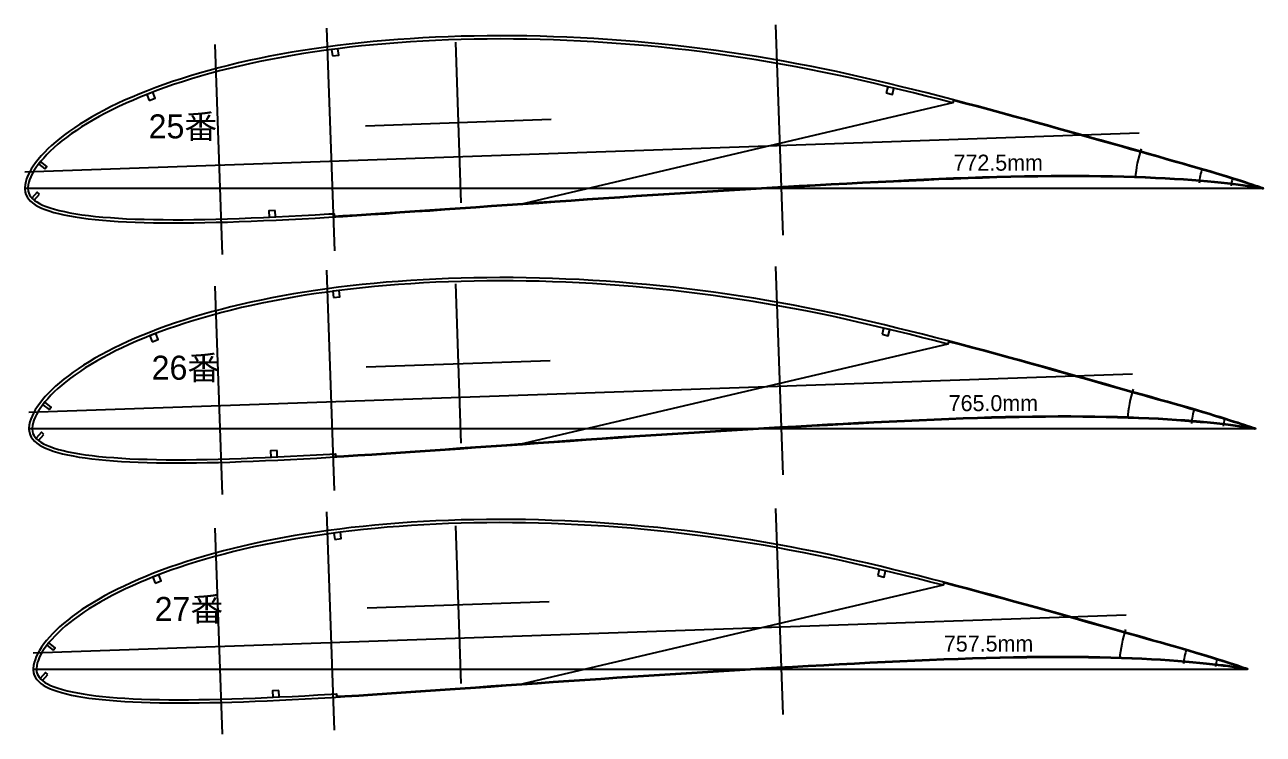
# Model space of a CAD drawing. Header units: metres. Extents: x -277 to 515, y -3484 to 105.
# Drawn here: x -270 to 502, y -791 to -348 of the extents above; entities that cross this region are included whole.
import ezdxf

# ---------------------------------------------------------------- set-up
doc = ezdxf.new("R2010")
doc.units = ezdxf.units.M
for name, color, linetype in [('FoilLayer', 7, 'Continuous'), ('RefFoilLayer', 7, 'Continuous'), ('StringerLayer', 7, 'Continuous'), ('SubLayer', 7, 'Continuous'), ('TextLayer', 7, 'Continuous')]:
    doc.layers.add(name, color=color, linetype=linetype)
doc.styles.add('MSゴシック', font='bigfont')

msp = doc.modelspace()

# ---------------------------------------------------------------- linework, layer by layer
at = {"layer": 'FoilLayer'}
for p, q in [((308.49, -396.69), (38.62, -460.01)), ((309, -394.76), (308.49, -396.69)), ((-77.25, -467.83), (-77.37, -465.83)), ((305.49, -547.23), (38.25, -609.92)), ((306, -545.29), (305.49, -547.23)), ((-76.5, -617.66), (-76.62, -615.66)), ((302.49, -697.76), (37.88, -759.82)), ((303, -695.83), (302.49, -697.76)), ((-75.75, -767.48), (-75.87, -765.49))]:
    msp.add_line(p, q, dxfattribs=at)
for points in [[(501.98, -450.39), (501.83, -450.33), (501.37, -450.18), (500.64, -449.92), (499.64, -449.58), (498.39, -449.14), (496.89, -448.63), (495.15, -448.04), (493.15, -447.38), (490.93, -446.64), (488.48, -445.84), (485.79, -444.98), (482.87, -444.06), (479.73, -443.08), (476.35, -442.05), (472.76, -440.96), (468.96, -439.82), (464.93, -438.64), (460.69, -437.4), (456.24, -436.12), (451.57, -434.79), (446.7, -433.4), (441.62, -431.96), (436.36, -430.46), (430.92, -428.93), (425.28, -427.33), (419.47, -425.7), (413.49, -424.01), (407.35, -422.27), (401.07, -420.5), (394.62, -418.69), (388.03, -416.84), (381.3, -414.96), (374.44, -413.04), (367.48, -411.09), (360.39, -409.13), (353.18, -407.14), (345.86, -405.13), (338.46, -403.1), (330.96, -401.05), (323.39, -399.02), (315.74, -396.99), (308.89, -395.19), (308.49, -396.69), (307.61, -396.46), (299.82, -394.45), (291.96, -392.45), (284.05, -390.47), (276.05, -388.52), (268.01, -386.59), (259.92, -384.67), (251.81, -382.79), (243.68, -380.95), (235.53, -379.17), (227.33, -377.47), (219.09, -375.82), (210.82, -374.22), (202.52, -372.69), (194.2, -371.22), (185.85, -369.83), (177.48, -368.5), (169.07, -367.24), (160.65, -366.05), (152.23, -364.94), (143.78, -363.89), (135.34, -362.91), (126.88, -362.01), (118.41, -361.19), (109.95, -360.43), (101.49, -359.74), (93.04, -359.12), (84.61, -358.57), (76.2, -358.1), (67.8, -357.7), (59.43, -357.38), (51.09, -357.13), (42.8, -356.94), (34.53, -356.83), (26.32, -356.8), (18.13, -356.86), (9.99, -356.97), (1.91, -357.15), (-6.11, -357.4), (-14.06, -357.73), (-21.95, -358.13), (-29.78, -358.61), (-37.55, -359.16), (-45.23, -359.77), (-52.82, -360.44), (-60.32, -361.19), (-67.75, -362.02), (-75.09, -362.91), (-82.34, -363.87), (-89.5, -364.88), (-96.54, -365.95), (-103.47, -367.09), (-110.3, -368.3), (-117.03, -369.57), (-123.64, -370.9), (-130.14, -372.29), (-136.51, -373.72), (-142.74, -375.2), (-148.85, -376.76), (-154.85, -378.37), (-160.72, -380.04), (-166.44, -381.74), (-172.04, -383.49), (-177.49, -385.29), (-182.8, -387.13), (-187.97, -389.02), (-193.01, -390.95), (-197.9, -392.91), (-202.64, -394.9), (-207.21, -396.91), (-211.64, -398.97), (-215.91, -401.04), (-220.05, -403.15), (-224.01, -405.26), (-227.82, -407.4), (-231.44, -409.53), (-234.9, -411.68), (-238.2, -413.86), (-241.35, -416.05), (-244.34, -418.23), (-247.15, -420.39), (-249.77, -422.54), (-252.22, -424.69), (-254.51, -426.85), (-256.63, -428.98), (-258.58, -431.1), (-260.37, -433.17), (-261.97, -435.22), (-263.4, -437.21), (-264.64, -439.14), (-265.72, -441.04), (-266.59, -442.8), (-267.33, -444.71), (-267.83, -446.12), (-268.19, -447.93), (-268.38, -449.77), (-268.38, -450.18), (-268.23, -451.84), (-267.87, -453.02), (-267.32, -454.16), (-266.53, -455.31), (-265.56, -456.43), (-264.35, -457.51), (-262.93, -458.54), (-261.26, -459.51), (-259.28, -460.44), (-257.02, -461.35), (-254.49, -462.23), (-251.78, -463.08), (-248.85, -463.86), (-245.66, -464.58), (-242.23, -465.25), (-238.55, -465.89), (-234.68, -466.5), (-230.6, -467.03), (-226.29, -467.5), (-221.73, -467.91), (-216.94, -468.3), (-211.96, -468.65), (-206.81, -468.95), (-201.44, -469.18), (-195.85, -469.35), (-190.03, -469.47), (-184.03, -469.56), (-177.85, -469.6), (-171.49, -469.58), (-164.91, -469.49), (-158.12, -469.37), (-151.13, -469.22), (-144, -469.04), (-136.7, -468.79), (-129.22, -468.5), (-121.53, -468.16), (-113.67, -467.81), (-105.67, -467.43), (-97.54, -467.02), (-89.25, -466.54), (-80.78, -466.03), (-77.37, -465.83), (-77.28, -467.38), (-72.06, -467.07), (-63.31, -466.55), (-54.45, -465.99), (-45.46, -465.38), (-36.33, -464.75), (-27.07, -464.13), (-17.71, -463.51), (-8.26, -462.85), (1.29, -462.17), (10.95, -461.49), (20.7, -460.8), (30.52, -460.13), (40.39, -459.44), (50.34, -458.73), (60.36, -458.02), (70.44, -457.32), (80.55, -456.64), (90.69, -455.96), (100.85, -455.26), (111.06, -454.56), (121.3, -453.89), (131.53, -453.25), (141.74, -452.61), (151.94, -451.95), (162.16, -451.31), (172.35, -450.7), (182.51, -450.11), (192.61, -449.52), (202.68, -448.93), (212.71, -448.35), (222.7, -447.8), (232.61, -447.27), (242.43, -446.75), (252.2, -446.21), (261.9, -445.71), (271.53, -445.25), (281.05, -444.81), (290.46, -444.37), (299.78, -443.94), (309.02, -443.56), (318.13, -443.22), (327.12, -442.93), (335.96, -442.65), (344.68, -442.41), (353.27, -442.23), (361.68, -442.12), (369.9, -442.04), (377.96, -441.99), (385.84, -441.98), (393.53, -442.03), (401, -442.13), (408.24, -442.27), (415.28, -442.43), (422.09, -442.63), (428.67, -442.88), (434.99, -443.16), (441.06, -443.46), (446.89, -443.78), (452.46, -444.14), (457.75, -444.54), (462.75, -444.95), (467.46, -445.36), (471.89, -445.77), (476.04, -446.18), (479.89, -446.61), (483.44, -447.03), (486.67, -447.44), (489.6, -447.82), (492.21, -448.18), (494.53, -448.5), (496.53, -448.79), (498.24, -449.04), (499.64, -449.25), (500.75, -449.42), (501.53, -449.54), (502.04, -449.61), (502.21, -449.64)], [(497.1, -600.39), (496.95, -600.33), (496.5, -600.18), (495.78, -599.93), (494.79, -599.58), (493.55, -599.16), (492.07, -598.64), (490.34, -598.06), (488.36, -597.41), (486.16, -596.67), (483.73, -595.88), (481.07, -595.03), (478.18, -594.12), (475.07, -593.15), (471.73, -592.13), (468.17, -591.05), (464.4, -589.93), (460.42, -588.75), (456.22, -587.53), (451.81, -586.26), (447.19, -584.94), (442.36, -583.56), (437.33, -582.14), (432.12, -580.66), (426.73, -579.13), (421.15, -577.56), (415.39, -575.94), (409.47, -574.26), (403.4, -572.55), (397.17, -570.79), (390.79, -569), (384.26, -567.17), (377.59, -565.3), (370.81, -563.4), (363.91, -561.47), (356.89, -559.53), (349.75, -557.56), (342.5, -555.57), (335.17, -553.56), (327.75, -551.53), (320.25, -549.52), (312.67, -547.51), (305.89, -545.73), (305.49, -547.23), (304.62, -547), (296.9, -545.01), (289.12, -543.03), (281.28, -541.07), (273.37, -539.14), (265.4, -537.22), (257.39, -535.32), (249.36, -533.46), (241.31, -531.64), (233.24, -529.88), (225.12, -528.19), (216.96, -526.56), (208.77, -524.97), (200.55, -523.46), (192.31, -522), (184.04, -520.62), (175.75, -519.31), (167.43, -518.07), (159.09, -516.89), (150.75, -515.78), (142.39, -514.74), (134.02, -513.77), (125.65, -512.89), (117.26, -512.07), (108.88, -511.32), (100.5, -510.64), (92.13, -510.02), (83.79, -509.48), (75.46, -509.01), (67.15, -508.62), (58.85, -508.3), (50.59, -508.05), (42.38, -507.86), (34.2, -507.76), (26.06, -507.73), (17.95, -507.78), (9.89, -507.89), (1.89, -508.07), (-6.05, -508.32), (-13.92, -508.64), (-21.73, -509.05), (-29.49, -509.52), (-37.18, -510.06), (-44.79, -510.66), (-52.3, -511.33), (-59.73, -512.07), (-67.09, -512.89), (-74.36, -513.78), (-81.54, -514.72), (-88.63, -515.73), (-95.6, -516.79), (-102.46, -517.92), (-109.23, -519.11), (-115.89, -520.37), (-122.44, -521.69), (-128.87, -523.06), (-135.18, -524.48), (-141.35, -525.95), (-147.4, -527.49), (-153.34, -529.09), (-159.15, -530.74), (-164.82, -532.42), (-170.36, -534.16), (-175.76, -535.94), (-181.02, -537.76), (-186.14, -539.63), (-191.13, -541.54), (-195.97, -543.48), (-200.66, -545.45), (-205.19, -547.44), (-209.58, -549.48), (-213.81, -551.53), (-217.9, -553.62), (-221.83, -555.71), (-225.59, -557.83), (-229.18, -559.93), (-232.61, -562.07), (-235.88, -564.23), (-239, -566.39), (-241.95, -568.55), (-244.73, -570.69), (-247.33, -572.82), (-249.76, -574.95), (-252.02, -577.09), (-254.12, -579.2), (-256.06, -581.3), (-257.82, -583.35), (-259.41, -585.37), (-260.83, -587.34), (-262.06, -589.25), (-263.12, -591.14), (-263.98, -592.88), (-264.71, -594.77), (-265.21, -596.16), (-265.57, -597.96), (-265.75, -599.77), (-265.76, -600.18), (-265.6, -601.82), (-265.25, -602.98), (-264.71, -604.11), (-263.93, -605.25), (-262.96, -606.35), (-261.77, -607.42), (-260.37, -608.44), (-258.72, -609.4), (-256.76, -610.32), (-254.51, -611.22), (-252.01, -612.09), (-249.33, -612.93), (-246.43, -613.71), (-243.28, -614.42), (-239.87, -615.08), (-236.23, -615.72), (-232.4, -616.32), (-228.36, -616.85), (-224.09, -617.31), (-219.58, -617.72), (-214.84, -618.1), (-209.91, -618.45), (-204.8, -618.75), (-199.48, -618.97), (-193.95, -619.14), (-188.19, -619.26), (-182.25, -619.35), (-176.12, -619.39), (-169.82, -619.37), (-163.31, -619.28), (-156.58, -619.16), (-149.67, -619.02), (-142.61, -618.83), (-135.37, -618.59), (-127.96, -618.3), (-120.35, -617.96), (-112.57, -617.62), (-104.65, -617.24), (-96.6, -616.83), (-88.38, -616.36), (-79.99, -615.86), (-76.62, -615.66), (-76.53, -617.21), (-71.36, -616.9), (-62.7, -616.38), (-53.93, -615.83), (-45.02, -615.23), (-35.98, -614.61), (-26.81, -613.99), (-17.53, -613.38), (-8.18, -612.72), (1.28, -612.05), (10.84, -611.37), (20.5, -610.69), (30.23, -610.02), (40, -609.34), (49.85, -608.64), (59.77, -607.94), (69.76, -607.25), (79.77, -606.57), (89.81, -605.89), (99.87, -605.2), (109.98, -604.52), (120.12, -603.85), (130.25, -603.22), (140.36, -602.58), (150.47, -601.93), (160.58, -601.3), (170.68, -600.69), (180.74, -600.1), (190.74, -599.52), (200.71, -598.93), (210.65, -598.36), (220.54, -597.81), (230.35, -597.29), (240.08, -596.77), (249.75, -596.25), (259.36, -595.75), (268.89, -595.29), (278.32, -594.85), (287.64, -594.42), (296.87, -594), (306.02, -593.61), (315.05, -593.28), (323.94, -592.99), (332.7, -592.72), (341.34, -592.48), (349.84, -592.31), (358.17, -592.19), (366.31, -592.11), (374.29, -592.06), (382.09, -592.05), (389.71, -592.11), (397.11, -592.21), (404.28, -592.34), (411.24, -592.5), (418, -592.7), (424.51, -592.94), (430.77, -593.22), (436.78, -593.51), (442.55, -593.84), (448.07, -594.19), (453.31, -594.59), (458.26, -594.99), (462.92, -595.4), (467.31, -595.8), (471.42, -596.22), (475.23, -596.64), (478.75, -597.05), (481.95, -597.46), (484.85, -597.84), (487.44, -598.19), (489.73, -598.51), (491.71, -598.8), (493.41, -599.04), (494.79, -599.25), (495.89, -599.42), (496.66, -599.54), (497.16, -599.61), (497.33, -599.64)], [(492.23, -750.39), (492.08, -750.34), (491.63, -750.18), (490.92, -749.93), (489.94, -749.59), (488.71, -749.17), (487.24, -748.66), (485.53, -748.09), (483.57, -747.43), (481.4, -746.71), (478.99, -745.93), (476.35, -745.08), (473.49, -744.18), (470.41, -743.23), (467.1, -742.21), (463.58, -741.14), (459.85, -740.03), (455.9, -738.86), (451.75, -737.65), (447.38, -736.4), (442.8, -735.09), (438.02, -733.73), (433.04, -732.32), (427.89, -730.85), (422.55, -729.34), (417.02, -727.78), (411.32, -726.18), (405.46, -724.52), (399.44, -722.82), (393.28, -721.08), (386.96, -719.31), (380.49, -717.5), (373.89, -715.65), (367.17, -713.76), (360.34, -711.85), (353.39, -709.93), (346.32, -707.98), (339.15, -706.01), (331.88, -704.02), (324.54, -702.01), (317.11, -700.02), (309.61, -698.03), (302.89, -696.27), (302.49, -697.76), (301.63, -697.54), (293.99, -695.56), (286.28, -693.6), (278.52, -691.67), (270.68, -689.75), (262.79, -687.86), (254.86, -685.98), (246.91, -684.13), (238.94, -682.33), (230.95, -680.58), (222.91, -678.91), (214.83, -677.29), (206.72, -675.73), (198.58, -674.23), (190.42, -672.79), (182.24, -671.42), (174.03, -670.12), (165.79, -668.89), (157.53, -667.72), (149.27, -666.63), (140.99, -665.6), (132.71, -664.64), (124.41, -663.76), (116.11, -662.95), (107.81, -662.2), (99.51, -661.53), (91.23, -660.92), (82.97, -660.38), (74.72, -659.92), (66.49, -659.54), (58.28, -659.22), (50.1, -658.97), (41.96, -658.79), (33.86, -658.68), (25.81, -658.65), (17.78, -658.7), (9.79, -658.82), (1.87, -658.99), (-5.99, -659.24), (-13.78, -659.56), (-21.52, -659.96), (-29.2, -660.43), (-36.82, -660.96), (-44.35, -661.56), (-51.79, -662.22), (-59.14, -662.95), (-66.43, -663.76), (-73.63, -664.64), (-80.74, -665.58), (-87.75, -666.57), (-94.66, -667.62), (-101.45, -668.74), (-108.15, -669.93), (-114.75, -671.17), (-121.23, -672.48), (-127.61, -673.84), (-133.85, -675.24), (-139.96, -676.69), (-145.95, -678.22), (-151.83, -679.8), (-157.59, -681.44), (-163.2, -683.1), (-168.69, -684.82), (-174.03, -686.58), (-179.24, -688.39), (-184.31, -690.24), (-189.25, -692.13), (-194.05, -694.05), (-198.69, -696), (-203.17, -697.98), (-207.51, -699.99), (-211.7, -702.03), (-215.76, -704.09), (-219.64, -706.16), (-223.37, -708.26), (-226.93, -710.34), (-230.32, -712.46), (-233.55, -714.59), (-236.65, -716.74), (-239.57, -718.87), (-242.32, -721), (-244.9, -723.1), (-247.3, -725.21), (-249.54, -727.33), (-251.62, -729.42), (-253.53, -731.49), (-255.28, -733.52), (-256.86, -735.53), (-258.25, -737.48), (-259.47, -739.37), (-260.52, -741.23), (-261.37, -742.96), (-262.1, -744.83), (-262.59, -746.21), (-262.94, -747.98), (-263.12, -749.77), (-263.13, -750.18), (-262.98, -751.79), (-262.63, -752.94), (-262.1, -754.06), (-261.33, -755.18), (-260.37, -756.28), (-259.19, -757.34), (-257.81, -758.34), (-256.17, -759.29), (-254.23, -760.2), (-252.01, -761.09), (-249.54, -761.95), (-246.88, -762.79), (-244.01, -763.55), (-240.89, -764.26), (-237.52, -764.91), (-233.91, -765.55), (-230.12, -766.14), (-226.12, -766.66), (-221.89, -767.12), (-217.42, -767.53), (-212.73, -767.91), (-207.85, -768.25), (-202.79, -768.55), (-197.52, -768.76), (-192.05, -768.93), (-186.34, -769.05), (-180.46, -769.14), (-174.4, -769.18), (-168.16, -769.16), (-161.71, -769.07), (-155.05, -768.95), (-148.2, -768.81), (-141.21, -768.63), (-134.05, -768.39), (-126.71, -768.1), (-119.17, -767.77), (-111.47, -767.43), (-103.63, -767.05), (-95.65, -766.65), (-87.52, -766.18), (-79.21, -765.68), (-75.87, -765.49), (-75.78, -767.03), (-70.66, -766.73), (-62.08, -766.22), (-53.4, -765.67), (-44.58, -765.07), (-35.63, -764.46), (-26.54, -763.85), (-17.36, -763.24), (-8.1, -762.6), (1.26, -761.93), (10.73, -761.25), (20.29, -760.58), (29.93, -759.92), (39.61, -759.25), (49.36, -758.55), (59.18, -757.85), (69.07, -757.17), (78.99, -756.51), (88.93, -755.83), (98.89, -755.15), (108.9, -754.47), (118.94, -753.81), (128.97, -753.18), (138.98, -752.55), (148.99, -751.91), (159.01, -751.28), (169.01, -750.68), (178.97, -750.1), (188.87, -749.52), (198.74, -748.94), (208.58, -748.37), (218.38, -747.83), (228.09, -747.32), (237.72, -746.8), (247.3, -746.28), (256.82, -745.79), (266.26, -745.33), (275.59, -744.9), (284.82, -744.47), (293.96, -744.05), (303.02, -743.67), (311.96, -743.35), (320.77, -743.06), (329.43, -742.79), (337.99, -742.55), (346.41, -742.38), (354.66, -742.26), (362.72, -742.19), (370.62, -742.13), (378.35, -742.13), (385.89, -742.18), (393.22, -742.28), (400.32, -742.41), (407.21, -742.57), (413.9, -742.76), (420.35, -743.01), (426.55, -743.29), (432.5, -743.57), (438.21, -743.89), (443.68, -744.24), (448.86, -744.64), (453.77, -745.04), (458.38, -745.44), (462.73, -745.84), (466.8, -746.25), (470.57, -746.67), (474.05, -747.08), (477.22, -747.48), (480.1, -747.86), (482.66, -748.21), (484.93, -748.52), (486.89, -748.8), (488.57, -749.05), (489.94, -749.25), (491.03, -749.42), (491.79, -749.54), (492.29, -749.61), (492.46, -749.64)]]:
    msp.add_lwpolyline(points, close=True, dxfattribs=at)
at = {"layer": 'RefFoilLayer'}
for points in [[(502.12, -449.96), (501.97, -449.91), (501.51, -449.75), (500.79, -449.5), (499.79, -449.15), (498.54, -448.72), (497.03, -448.2), (495.29, -447.61), (493.3, -446.95), (491.07, -446.21), (488.61, -445.41), (485.93, -444.55), (483.01, -443.63), (479.86, -442.65), (476.48, -441.62), (472.89, -440.53), (469.08, -439.39), (465.06, -438.2), (460.82, -436.97), (456.36, -435.69), (451.69, -434.36), (446.82, -432.97), (441.74, -431.53), (436.48, -430.03), (431.04, -428.49), (425.4, -426.9), (419.59, -425.26), (413.61, -423.57), (407.48, -421.84), (401.19, -420.06), (394.74, -418.26), (388.15, -416.41), (381.42, -414.53), (374.57, -412.6), (367.6, -410.66), (360.51, -408.69), (353.3, -406.71), (345.98, -404.7), (338.57, -402.67), (331.08, -400.62), (323.51, -398.59), (315.85, -396.56), (308.11, -394.53), (300.31, -392.51), (292.45, -390.51), (284.52, -388.53), (276.52, -386.58), (268.47, -384.64), (260.37, -382.72), (252.25, -380.84), (244.11, -379), (235.94, -377.21), (227.72, -375.51), (219.47, -373.85), (211.19, -372.25), (202.86, -370.72), (194.53, -369.25), (186.16, -367.85), (177.77, -366.52), (169.35, -365.26), (160.92, -364.07), (152.47, -362.95), (144.01, -361.9), (135.55, -360.92), (127.07, -360.02), (118.59, -359.2), (110.11, -358.43), (101.63, -357.75), (93.17, -357.12), (84.72, -356.57), (76.29, -356.1), (67.88, -355.71), (59.49, -355.38), (51.13, -355.13), (42.82, -354.94), (34.54, -354.83), (26.3, -354.8), (18.1, -354.86), (9.94, -354.97), (1.85, -355.15), (-6.2, -355.4), (-14.16, -355.73), (-22.07, -356.14), (-29.92, -356.62), (-37.71, -357.17), (-45.41, -357.78), (-53.02, -358.45), (-60.54, -359.2), (-67.99, -360.03), (-75.35, -360.93), (-82.62, -361.89), (-89.8, -362.91), (-96.87, -363.98), (-103.82, -365.12), (-110.67, -366.34), (-117.42, -367.61), (-124.06, -368.95), (-130.58, -370.34), (-136.98, -371.77), (-143.23, -373.27), (-149.37, -374.83), (-155.39, -376.45), (-161.29, -378.12), (-167.04, -379.83), (-172.67, -381.59), (-178.14, -383.4), (-183.49, -385.25), (-188.69, -387.16), (-193.76, -389.09), (-198.68, -391.06), (-203.44, -393.07), (-208.06, -395.1), (-212.51, -397.17), (-216.82, -399.26), (-220.99, -401.39), (-224.99, -403.52), (-228.83, -405.67), (-232.5, -407.83), (-236.01, -410.01), (-239.34, -412.22), (-242.53, -414.43), (-245.56, -416.64), (-248.41, -418.84), (-251.09, -421.04), (-253.6, -423.24), (-255.93, -425.44), (-258.1, -427.63), (-260.1, -429.8), (-261.94, -431.94), (-263.6, -434.06), (-265.08, -436.13), (-266.39, -438.16), (-267.52, -440.17), (-268.45, -442.08), (-269.22, -444.06), (-269.8, -445.74), (-270.18, -447.74), (-270.38, -449.77), (-270.37, -450.42), (-270.13, -452.46), (-269.66, -453.91), (-268.96, -455.31), (-268.03, -456.64), (-266.88, -457.93), (-265.52, -459.14), (-263.93, -460.27), (-262.11, -461.33), (-260.02, -462.3), (-257.67, -463.23), (-255.09, -464.14), (-252.3, -465.01), (-249.29, -465.81), (-246.05, -466.54), (-242.57, -467.22), (-238.86, -467.87), (-234.94, -468.48), (-230.81, -469.02), (-226.47, -469.49), (-221.89, -469.91), (-217.09, -470.29), (-212.08, -470.65), (-206.89, -470.95), (-201.5, -471.17), (-195.9, -471.34), (-190.06, -471.47), (-184.05, -471.56), (-177.84, -471.6), (-171.46, -471.58), (-164.87, -471.49), (-158.07, -471.37), (-151.08, -471.22), (-143.94, -471.04), (-136.62, -470.79), (-129.13, -470.5), (-121.44, -470.16), (-113.58, -469.81), (-105.57, -469.43), (-97.43, -469.01), (-89.13, -468.54), (-80.66, -468.03), (-72.03, -467.52), (-63.28, -467), (-54.42, -466.44), (-45.43, -465.83), (-36.3, -465.2), (-27.04, -464.58), (-17.67, -463.96), (-8.23, -463.3), (1.32, -462.62), (10.98, -461.94), (20.73, -461.25), (30.55, -460.58), (40.43, -459.89), (50.37, -459.18), (60.39, -458.47), (70.47, -457.77), (80.58, -457.09), (90.72, -456.4), (100.88, -455.71), (111.09, -455.01), (121.33, -454.34), (131.55, -453.7), (141.77, -453.06), (151.97, -452.4), (162.18, -451.76), (172.38, -451.15), (182.54, -450.56), (192.64, -449.97), (202.7, -449.37), (212.74, -448.79), (222.73, -448.25), (232.63, -447.72), (242.46, -447.2), (252.22, -446.66), (261.92, -446.16), (271.55, -445.7), (281.07, -445.26), (290.48, -444.82), (299.8, -444.39), (309.03, -444.01), (318.15, -443.67), (327.13, -443.38), (335.97, -443.1), (344.69, -442.86), (353.28, -442.68), (361.69, -442.57), (369.91, -442.49), (377.96, -442.44), (385.84, -442.43), (393.52, -442.48), (400.99, -442.58), (408.23, -442.72), (415.26, -442.88), (422.08, -443.08), (428.65, -443.33), (434.97, -443.61), (441.03, -443.9), (446.86, -444.23), (452.43, -444.58), (457.71, -444.99), (462.71, -445.4), (467.42, -445.81), (471.85, -446.21), (475.99, -446.63), (479.84, -447.06), (483.38, -447.47), (486.61, -447.88), (489.54, -448.27), (492.15, -448.62), (494.47, -448.95), (496.47, -449.24), (498.18, -449.48), (499.58, -449.69), (500.68, -449.86), (501.47, -449.98), (501.96, -450.05), (502.12, -450.08)], [(497.25, -599.96), (497.1, -599.91), (496.65, -599.76), (495.93, -599.5), (494.94, -599.16), (493.7, -598.73), (492.21, -598.22), (490.48, -597.64), (488.51, -596.98), (486.3, -596.24), (483.87, -595.46), (481.21, -594.6), (478.32, -593.69), (475.2, -592.72), (471.86, -591.7), (468.3, -590.62), (464.53, -589.5), (460.54, -588.32), (456.34, -587.09), (451.93, -585.82), (447.31, -584.51), (442.48, -583.13), (437.46, -581.71), (432.25, -580.22), (426.85, -578.7), (421.27, -577.13), (415.51, -575.5), (409.59, -573.83), (403.52, -572.11), (397.29, -570.36), (390.91, -568.57), (384.38, -566.74), (377.72, -564.87), (370.93, -562.97), (364.03, -561.04), (357.01, -559.09), (349.87, -557.13), (342.62, -555.14), (335.29, -553.13), (327.87, -551.1), (320.37, -549.09), (312.79, -547.08), (305.12, -545.06), (297.4, -543.07), (289.61, -541.09), (281.76, -539.13), (273.83, -537.19), (265.86, -535.28), (257.84, -533.37), (249.8, -531.51), (241.74, -529.69), (233.65, -527.92), (225.51, -526.23), (217.34, -524.59), (209.13, -523.01), (200.9, -521.49), (192.64, -520.03), (184.36, -518.65), (176.05, -517.33), (167.71, -516.08), (159.35, -514.91), (150.99, -513.8), (142.62, -512.76), (134.23, -511.79), (125.84, -510.9), (117.44, -510.08), (109.04, -509.32), (100.65, -508.64), (92.26, -508.02), (83.9, -507.48), (75.55, -507.01), (67.22, -506.62), (58.91, -506.3), (50.64, -506.05), (42.41, -505.86), (34.2, -505.76), (26.05, -505.73), (17.92, -505.78), (9.85, -505.89), (1.83, -506.07), (-6.14, -506.32), (-14.02, -506.64), (-21.86, -507.05), (-29.63, -507.52), (-37.34, -508.07), (-44.97, -508.67), (-52.5, -509.34), (-59.95, -510.08), (-67.33, -510.91), (-74.62, -511.79), (-81.82, -512.74), (-88.93, -513.75), (-95.93, -514.81), (-102.81, -515.95), (-109.6, -517.15), (-116.28, -518.41), (-122.85, -519.73), (-129.31, -521.11), (-135.65, -522.53), (-141.84, -524.01), (-147.92, -525.56), (-153.88, -527.16), (-159.72, -528.82), (-165.42, -530.51), (-170.99, -532.26), (-176.41, -534.05), (-181.71, -535.88), (-186.86, -537.77), (-191.88, -539.69), (-196.75, -541.64), (-201.47, -543.62), (-206.04, -545.63), (-210.45, -547.68), (-214.72, -549.75), (-218.84, -551.86), (-222.8, -553.97), (-226.61, -556.1), (-230.24, -558.24), (-233.71, -560.4), (-237.02, -562.58), (-240.18, -564.78), (-243.18, -566.97), (-246, -569.15), (-248.66, -571.32), (-251.13, -573.5), (-253.44, -575.68), (-255.59, -577.84), (-257.58, -579.99), (-259.4, -582.11), (-261.04, -584.21), (-262.51, -586.26), (-263.8, -588.27), (-264.92, -590.26), (-265.85, -592.16), (-266.6, -594.12), (-267.18, -595.78), (-267.56, -597.77), (-267.75, -599.77), (-267.74, -600.41), (-267.51, -602.43), (-267.04, -603.87), (-266.35, -605.26), (-265.42, -606.58), (-264.29, -607.85), (-262.94, -609.05), (-261.37, -610.17), (-259.56, -611.22), (-257.5, -612.18), (-255.17, -613.1), (-252.61, -614), (-249.85, -614.86), (-246.86, -615.66), (-243.66, -616.38), (-240.22, -617.05), (-236.54, -617.69), (-232.66, -618.3), (-228.57, -618.83), (-224.27, -619.3), (-219.74, -619.71), (-214.98, -620.1), (-210.02, -620.45), (-204.88, -620.75), (-199.54, -620.97), (-193.99, -621.14), (-188.22, -621.26), (-182.26, -621.35), (-176.12, -621.39), (-169.8, -621.37), (-163.27, -621.28), (-156.54, -621.16), (-149.62, -621.02), (-142.54, -620.83), (-135.29, -620.59), (-127.87, -620.3), (-120.26, -619.96), (-112.47, -619.62), (-104.55, -619.24), (-96.48, -618.83), (-88.26, -618.36), (-79.88, -617.86), (-71.33, -617.35), (-62.67, -616.83), (-53.9, -616.28), (-44.99, -615.68), (-35.95, -615.06), (-26.78, -614.44), (-17.5, -613.82), (-8.15, -613.17), (1.31, -612.5), (10.87, -611.82), (20.53, -611.14), (30.26, -610.47), (40.03, -609.79), (49.88, -609.09), (59.8, -608.38), (69.79, -607.7), (79.8, -607.02), (89.84, -606.34), (99.9, -605.65), (110.01, -604.96), (120.15, -604.3), (130.28, -603.66), (140.39, -603.03), (150.5, -602.38), (160.61, -601.74), (170.71, -601.14), (180.77, -600.55), (190.77, -599.97), (200.73, -599.38), (210.67, -598.81), (220.56, -598.26), (230.37, -597.74), (240.1, -597.22), (249.77, -596.7), (259.38, -596.2), (268.91, -595.74), (278.34, -595.3), (287.66, -594.87), (296.89, -594.45), (306.03, -594.06), (315.06, -593.73), (323.96, -593.44), (332.71, -593.17), (341.35, -592.93), (349.85, -592.76), (358.18, -592.64), (366.32, -592.56), (374.29, -592.51), (382.09, -592.5), (389.7, -592.56), (397.1, -592.66), (404.27, -592.79), (411.23, -592.95), (417.98, -593.15), (424.49, -593.39), (430.75, -593.67), (436.75, -593.96), (442.52, -594.29), (448.04, -594.64), (453.27, -595.04), (458.22, -595.44), (462.88, -595.85), (467.27, -596.25), (471.37, -596.66), (475.18, -597.09), (478.69, -597.5), (481.89, -597.9), (484.79, -598.29), (487.37, -598.64), (489.67, -598.96), (491.65, -599.24), (493.34, -599.49), (494.73, -599.69), (495.82, -599.86), (496.6, -599.98), (497.08, -600.05), (497.25, -600.08)], [(492.37, -749.96), (492.22, -749.91), (491.78, -749.76), (491.06, -749.51), (490.09, -749.17), (488.86, -748.74), (487.38, -748.23), (485.67, -747.66), (483.72, -747.01), (481.53, -746.28), (479.13, -745.5), (476.49, -744.65), (473.63, -743.75), (470.54, -742.8), (467.23, -741.78), (463.71, -740.71), (459.98, -739.6), (456.03, -738.43), (451.87, -737.22), (447.5, -735.96), (442.92, -734.66), (438.14, -733.3), (433.17, -731.89), (428.01, -730.42), (422.67, -728.91), (417.14, -727.35), (411.44, -725.74), (405.58, -724.09), (399.56, -722.39), (393.4, -720.65), (387.08, -718.87), (380.61, -717.06), (374.01, -715.21), (367.29, -713.33), (360.46, -711.42), (353.51, -709.5), (346.44, -707.55), (339.26, -705.58), (332, -703.59), (324.65, -701.58), (317.23, -699.59), (309.72, -697.59), (302.13, -695.6), (294.48, -693.63), (286.77, -691.66), (279, -689.72), (271.15, -687.81), (263.25, -685.91), (255.32, -684.03), (247.35, -682.18), (239.37, -680.38), (231.36, -678.63), (223.3, -676.95), (215.21, -675.33), (207.08, -673.76), (198.93, -672.26), (190.75, -670.82), (182.55, -669.45), (174.32, -668.14), (166.06, -666.91), (157.79, -665.74), (149.51, -664.64), (141.22, -663.61), (132.92, -662.65), (124.61, -661.77), (116.29, -660.96), (107.97, -660.21), (99.66, -659.54), (91.36, -658.92), (83.08, -658.39), (74.81, -657.92), (66.56, -657.54), (58.34, -657.22), (50.14, -656.97), (41.99, -656.79), (33.87, -656.68), (25.79, -656.65), (17.75, -656.7), (9.75, -656.82), (1.81, -656.99), (-6.07, -657.24), (-13.89, -657.56), (-21.64, -657.96), (-29.34, -658.43), (-36.97, -658.97), (-44.53, -659.57), (-51.99, -660.23), (-59.37, -660.96), (-66.67, -661.78), (-73.89, -662.66), (-81.02, -663.6), (-88.05, -664.6), (-94.99, -665.65), (-101.8, -666.77), (-108.52, -667.96), (-115.14, -669.21), (-121.65, -670.52), (-128.04, -671.88), (-134.32, -673.29), (-140.45, -674.76), (-146.47, -676.29), (-152.38, -677.88), (-158.16, -679.52), (-163.8, -681.19), (-169.31, -682.92), (-174.68, -684.69), (-179.93, -686.51), (-185.02, -688.38), (-189.99, -690.28), (-194.82, -692.21), (-199.49, -694.17), (-204.02, -696.16), (-208.39, -698.19), (-212.61, -700.25), (-216.7, -702.33), (-220.62, -704.42), (-224.39, -706.53), (-227.98, -708.65), (-231.42, -710.79), (-234.7, -712.95), (-237.82, -715.12), (-240.79, -717.29), (-243.59, -719.45), (-246.22, -721.6), (-248.67, -723.76), (-250.96, -725.92), (-253.09, -728.06), (-255.05, -730.19), (-256.85, -732.29), (-258.48, -734.36), (-259.94, -736.39), (-261.22, -738.39), (-262.32, -740.36), (-263.24, -742.24), (-263.99, -744.17), (-264.56, -745.83), (-264.94, -747.79), (-265.12, -749.77), (-265.12, -750.41), (-264.88, -752.41), (-264.42, -753.83), (-263.74, -755.2), (-262.82, -756.51), (-261.7, -757.77), (-260.36, -758.96), (-258.81, -760.08), (-257.02, -761.11), (-254.97, -762.06), (-252.67, -762.98), (-250.13, -763.86), (-247.4, -764.72), (-244.44, -765.51), (-241.27, -766.22), (-237.86, -766.89), (-234.22, -767.52), (-230.38, -768.12), (-226.33, -768.65), (-222.07, -769.11), (-217.58, -769.52), (-212.87, -769.9), (-207.96, -770.25), (-202.87, -770.54), (-197.58, -770.76), (-192.09, -770.93), (-186.37, -771.05), (-180.47, -771.14), (-174.39, -771.18), (-168.13, -771.16), (-161.67, -771.07), (-155, -770.95), (-148.15, -770.81), (-141.14, -770.63), (-133.97, -770.38), (-126.62, -770.1), (-119.08, -769.76), (-111.37, -769.42), (-103.52, -769.05), (-95.54, -768.64), (-87.4, -768.18), (-79.09, -767.68), (-70.63, -767.18), (-62.06, -766.67), (-53.37, -766.12), (-44.55, -765.52), (-35.6, -764.91), (-26.51, -764.29), (-17.33, -763.69), (-8.07, -763.04), (1.3, -762.38), (10.76, -761.7), (20.32, -761.03), (29.96, -760.37), (39.64, -759.7), (49.39, -759), (59.22, -758.3), (69.1, -757.62), (79.02, -756.95), (88.96, -756.28), (98.92, -755.6), (108.93, -754.92), (118.97, -754.26), (129, -753.63), (139.01, -753), (149.02, -752.36), (159.03, -751.73), (169.03, -751.13), (179, -750.55), (188.9, -749.97), (198.77, -749.39), (208.61, -748.82), (218.4, -748.28), (228.11, -747.77), (237.75, -747.25), (247.32, -746.73), (256.84, -746.24), (266.28, -745.78), (275.61, -745.35), (284.84, -744.92), (293.98, -744.5), (303.03, -744.12), (311.97, -743.8), (320.78, -743.51), (329.45, -743.24), (338, -743), (346.42, -742.83), (354.66, -742.71), (362.72, -742.64), (370.62, -742.58), (378.35, -742.58), (385.88, -742.63), (393.21, -742.73), (400.31, -742.86), (407.2, -743.02), (413.88, -743.21), (420.33, -743.46), (426.52, -743.74), (432.47, -744.02), (438.18, -744.34), (443.64, -744.69), (448.83, -745.08), (453.73, -745.49), (458.34, -745.89), (462.69, -746.29), (466.75, -746.7), (470.52, -747.11), (474, -747.52), (477.16, -747.92), (480.03, -748.3), (482.6, -748.65), (484.87, -748.97), (486.83, -749.25), (488.5, -749.49), (489.88, -749.7), (490.96, -749.86), (491.73, -749.98), (492.21, -750.05), (492.37, -750.08)]]:
    msp.add_lwpolyline(points, close=True, dxfattribs=at)
at = {"layer": 'StringerLayer'}
for points in [[(-78.45, -367.39), (-74.48, -366.87), (-75.01, -362.9), (-78.97, -363.42), (-78.45, -367.39)], [(-192.85, -395.17), (-189.11, -393.74), (-190.54, -390.01), (-194.28, -391.44), (-192.85, -395.17)], [(267.03, -390.47), (270.92, -391.4), (271.85, -387.51), (267.96, -386.58), (267.03, -390.47)], [(-257.76, -437.95), (-256.53, -436.38), (-260.46, -433.29), (-261.69, -434.87), (-257.76, -437.95)], [(-261.12, -453.68), (-262.62, -452.35), (-265.93, -456.1), (-264.44, -457.42), (-261.12, -453.68)], [(-114.14, -463.83), (-118.14, -464), (-117.96, -468), (-113.97, -467.82), (-114.14, -463.83)], [(-77.7, -518.25), (-73.73, -517.73), (-74.26, -513.76), (-78.22, -514.28), (-77.7, -518.25)], [(-190.97, -545.76), (-187.24, -544.34), (-188.67, -540.6), (-192.4, -542.03), (-190.97, -545.76)], [(264.41, -541.1), (268.29, -542.03), (269.23, -538.14), (265.34, -537.21), (264.41, -541.1)], [(-255.21, -588.12), (-253.98, -586.55), (-257.91, -583.46), (-259.14, -585.03), (-255.21, -588.12)], [(-258.53, -603.6), (-260.03, -602.27), (-263.35, -606.01), (-261.85, -607.34), (-258.53, -603.6)], [(-113.02, -613.63), (-117.01, -613.81), (-116.84, -617.81), (-112.84, -617.63), (-113.02, -613.63)], [(-76.95, -669.11), (-72.98, -668.59), (-73.51, -664.62), (-77.47, -665.15), (-76.95, -669.11)], [(-189.1, -696.36), (-185.36, -694.93), (-186.79, -691.19), (-190.53, -692.62), (-189.1, -696.36)], [(261.78, -691.73), (265.67, -692.66), (266.6, -688.77), (262.71, -687.84), (261.78, -691.73)], [(-252.66, -738.29), (-251.43, -736.71), (-255.36, -733.63), (-256.59, -735.2), (-252.66, -738.29)], [(-255.94, -753.52), (-257.44, -752.19), (-260.76, -755.93), (-259.26, -757.26), (-255.94, -753.52)], [(-111.89, -763.44), (-115.89, -763.62), (-115.71, -767.61), (-111.72, -767.44), (-111.89, -763.44)]]:
    msp.add_lwpolyline(points, dxfattribs=at)
at = {"layer": 'SubLayer'}
for p, q in [((-82.11, -349.99), (-77.26, -488.96)), ((197.99, -347.94), (202.57, -479.19)), ((-151.8, -360.16), (-147.21, -491.4)), ((-1.75, -358.78), (1.75, -459.14)), ((-57.9, -410.98), (57.9, -406.94)), ((424.88, -415.63), (-270.38, -439.91)), ((-270.38, -450), (502.12, -450)), ((-82.09, -500.99), (-77.28, -638.61)), ((198.01, -498.86), (202.55, -628.83)), ((-1.74, -509.67), (1.74, -609.06)), ((-151.78, -511.08), (-147.24, -641.05)), ((-57.34, -561.36), (57.34, -557.36)), ((420.75, -565.96), (-267.75, -590)), ((-267.75, -600), (497.25, -600)), ((-82.07, -651.99), (-77.31, -788.26)), ((198.03, -649.79), (202.52, -778.48)), ((-151.76, -662), (-147.26, -790.7)), ((-1.72, -660.55), (1.72, -758.97)), ((-56.78, -711.74), (56.78, -707.78)), ((416.62, -716.29), (-265.12, -740.1)), ((-265.12, -750), (492.37, -750))]:
    msp.add_line(p, q, dxfattribs=at)
for centre, radius in [((502.12, -450), 80), ((502.12, -450), 40), ((502.12, -450), 20), ((497.25, -600), 80), ((497.25, -600), 40), ((497.25, -600), 20), ((492.37, -750), 80), ((492.37, -750), 40), ((492.37, -750), 20)]:
    msp.add_arc(centre, radius, 162, 175.5, dxfattribs=at)

# ---------------------------------------------------------------- texts
at = {"layer": 'TextLayer', "style": 'MSゴシック'}
for s, height, p in [('25番', 15, (-193.12, -418.85)), ('772.5mm', 10, (309, -439.01)), ('26番', 15, (-191.25, -569.45)), ('765.0mm', 10, (306, -589.06)), ('27番', 15, (-189.37, -720.04)), ('757.5mm', 10, (303, -739.12))]:
    msp.add_text(s, height=height, dxfattribs=at).set_placement(p)

doc.saveas('drawing.dxf')
